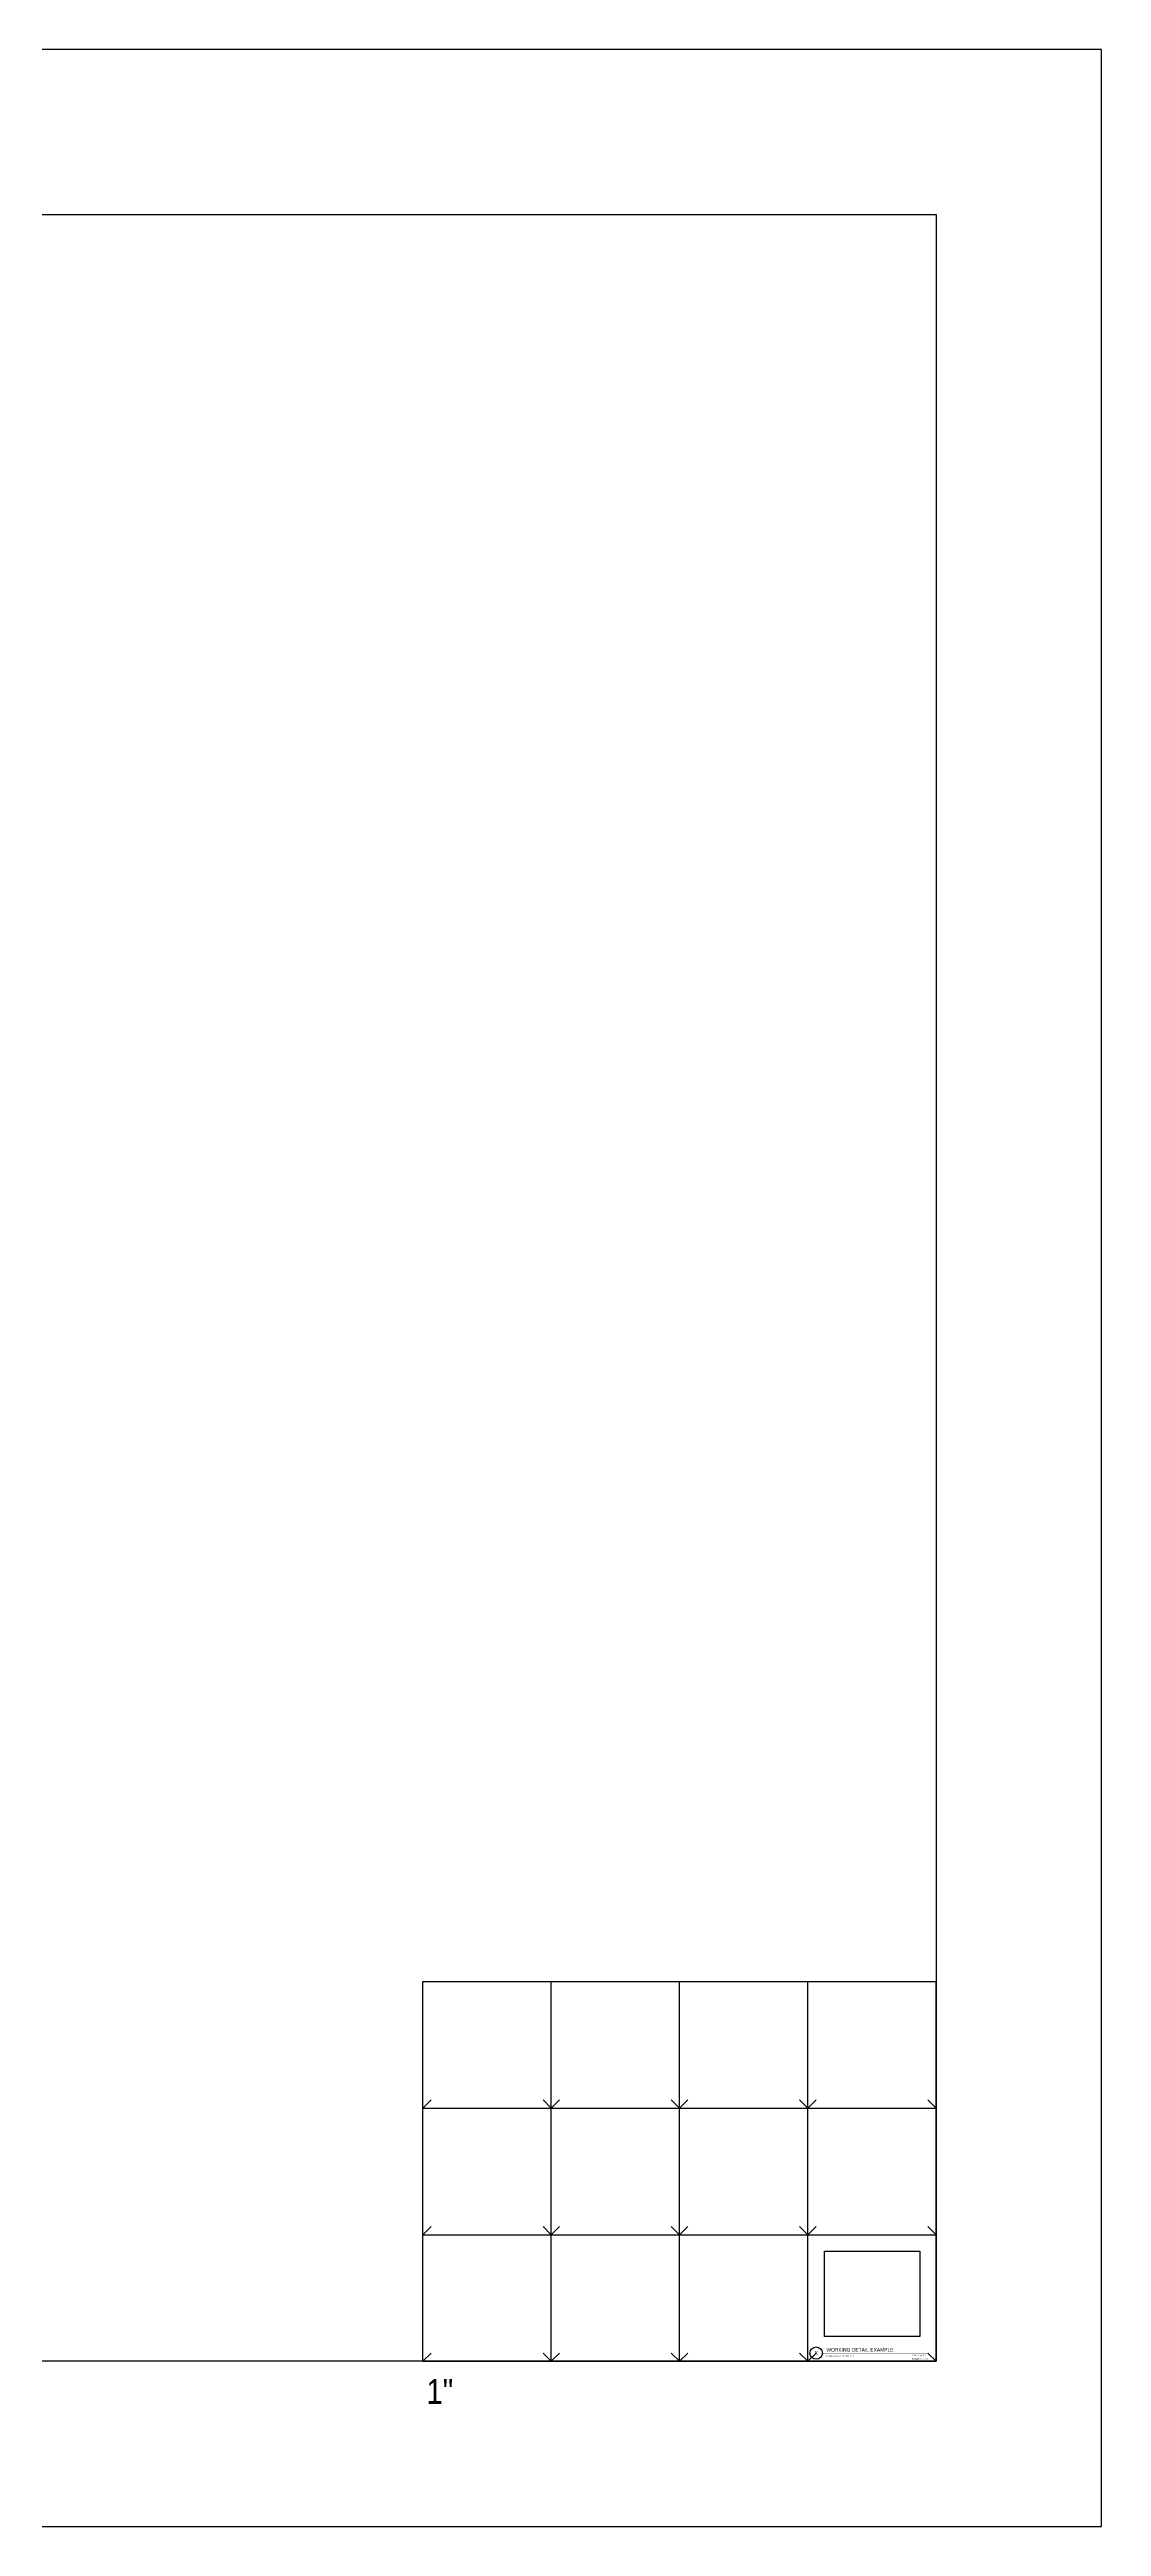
# Model space of a CAD drawing. Header units: inches. Extents: x -16404 to 14624, y -1591 to 16152.
# Drawn here: x -10492 to -9728, y 5040 to 6840 of the extents above; entities that cross this region are included whole.
import ezdxf
from ezdxf.enums import TextEntityAlignment as Align

# ---------------------------------------------------------------- set-up
doc = ezdxf.new("R2010")
doc.units = ezdxf.units.IN
doc.header["$LTSCALE"] = 24
doc.header["$MEASUREMENT"] = 0
doc.linetypes.add('DASHED2', pattern=[0.375, 0.25, -0.125])
doc.layers.get('0').update_dxf_attribs({"linetype": 'CONTINUOUS'})
doc.layers.add('DESIGNER COMMENTS', color=221, linetype='CONTINUOUS', plot=False)
doc.layers.add('S-ANNO-GRID-NONPLOT', color=251, linetype='CONTINUOUS', plot=False)
doc.layers.add('S-ANNO-NOTE', color=4, linetype='CONTINUOUS')
doc.styles.add('Arial', font='arial.ttf', dxfattribs={"width": 0.85})

# ---------------------------------------------------------------- blocks, each defined once
blk = doc.blocks.new('Se_24x36_DETAILS_GRID')
for p, q in [((0, 23), (7.77, 23)), ((0, 15.33), (0, 23)), ((7.77, 23), (15.53, 23)), ((7.77, 15.33), (7.77, 23)), ((15.53, 23), (23.3, 23)), ((15.53, 15.33), (15.53, 23)), ((23.3, 23), (31.07, 23)), ((23.3, 15.33), (23.3, 23)), ((31.07, 15.33), (31.07, 23)), ((0, 15.33), (0.5, 15.83)), ((0, 15.33), (7.77, 15.33)), ((0, 7.67), (0, 15.33)), ((7.77, 15.33), (8.27, 15.83)), ((7.77, 15.33), (15.53, 15.33)), ((7.77, 7.67), (7.77, 15.33)), ((15.53, 15.33), (16.03, 15.83)), ((15.53, 15.33), (23.3, 15.33)), ((15.53, 7.67), (15.53, 15.33)), ((23.3, 15.33), (23.8, 15.83)), ((23.3, 15.33), (31.07, 15.33)), ((23.3, 7.67), (23.3, 15.33)), ((31.07, 7.67), (31.07, 15.33)), ((0, 7.67), (0.5, 8.17)), ((0, 7.67), (7.77, 7.67)), ((0, 0), (0, 7.67)), ((7.77, 7.67), (8.27, 8.17)), ((7.77, 7.67), (15.53, 7.67)), ((7.77, 0), (7.77, 7.67)), ((15.53, 7.67), (16.03, 8.17)), ((15.53, 7.67), (23.3, 7.67)), ((15.53, 0), (15.53, 7.67)), ((23.3, 7.67), (23.8, 8.17)), ((23.3, 7.67), (31.07, 7.67)), ((23.3, 0), (23.3, 7.67)), ((31.07, 0), (31.07, 7.67)), ((0, 0), (0.5, 0.5)), ((0, 0), (7.77, 0)), ((7.77, 0), (8.27, 0.5)), ((7.77, 0), (15.53, 0)), ((15.53, 0), (16.03, 0.5)), ((15.53, 0), (23.3, 0)), ((23.3, 0), (23.8, 0.5)), ((23.3, 0), (31.07, 0))]:
    blk.add_line(p, q)
at = {"linetype": 'DASHED2', "ltscale": 0.5}
for p, q in [((7.77, 15.33), (7.27, 15.83)), ((15.53, 15.33), (15.03, 15.83)), ((23.3, 15.33), (22.8, 15.83)), ((31.07, 15.33), (30.57, 15.83)), ((7.77, 7.67), (7.27, 8.17)), ((15.53, 7.67), (15.03, 8.17)), ((23.3, 7.67), (22.8, 8.17)), ((31.07, 7.67), (30.57, 8.17)), ((7.77, 0), (7.27, 0.5)), ((15.53, 0), (15.03, 0.5)), ((23.3, 0), (22.8, 0.5)), ((31.07, 0), (30.57, 0.5))]:
    blk.add_line(p, q, dxfattribs=at)
blk = doc.blocks.new('*U312')
at = {"const_width": 0.188}
for points in [[(-4.5, 0, -1), (4.5, 0, 3.732051)], [(-4.5, 0, 1), (4.5, 0, -3.732051)]]:
    blk.add_lwpolyline(points, format="xyb", dxfattribs=at)
blk.add_lwpolyline([(4.5, 0), (81.2, 0)], dxfattribs=at)
blk.add_circle((0, 0), 4.5)
at = {"style": 'Arial', "width": 0.85}
blk.add_attdef('#', text='', height=3, dxfattribs=at).set_placement((0, 0), align=Align.MIDDLE_CENTER)
for tag, p in [('DWG_TITLE_1', (7.5, 6.2)), ('DWG_TITLE_2', (7.5, 2.4))]:
    blk.add_attdef(tag, text='', height=2.62, dxfattribs=at).set_placement(p, align=Align.MIDDLE_LEFT)
blk.add_attdef('SCALE', text='', height=1.12, dxfattribs=at).set_placement((80.1, -1.1), align=Align.TOP_RIGHT)

msp = doc.modelspace()

# ---------------------------------------------------------------- linework, layer by layer
at = {"layer": 'DESIGNER COMMENTS'}
for points in [[(-12583.31796, 6840), (-12583.31796, 5040), (-9728.3678, 5040), (-9728.3678, 6840)], [(-9929.5769, 5240), (-9860.3678, 5240), (-9860.3678, 5178), (-9929.5769, 5178)]]:
    msp.add_lwpolyline(points, close=True, dxfattribs=at)
at = {"layer": 'S-ANNO-GRID-NONPLOT'}
msp.add_lwpolyline([(-9848.3678, 5160), (-12463.31796, 5160), (-12463.31796, 6720), (-9848.3678, 6720)], close=True, dxfattribs=at)

# ---------------------------------------------------------------- block references
at = {"layer": 'S-ANNO-GRID-NONPLOT', "xscale": 12, "yscale": 12, "zscale": 12}
msp.add_blockref('Se_24x36_DETAILS_GRID', (-10221.20419, 5160), dxfattribs=at)
at = {"layer": 'S-ANNO-NOTE'}
msp.add_blockref('*U312', (-9935.5769, 5166), dxfattribs=at).add_auto_attribs({'#': 'X', 'DWG_TITLE_2': 'WORKING DETAIL EXAMPLE', 'SCALE': 'SCALE: N.T.S.'})

# ---------------------------------------------------------------- texts
at = {"layer": 'DESIGNER COMMENTS', "char_height": 1.125, "style": 'Arial'}
for s, insert, width, attachment_point in [('\\A1;IN PROGRESS BY: INITIALS', (-9928.03987, 5164.41174), 21.6485328, 1), ('\\A1;SCALE: 1{\\H1x;" = 1\'-0"}', (-9853.9294, 5162.375), 19.68745, 3)]:
    msp.add_mtext(s, dxfattribs=dict(at, insert=insert, width=width, attachment_point=attachment_point))
at = {"layer": 'S-ANNO-GRID-NONPLOT', "color": 191, "insert": (-10218.65604, 5147.1091), "char_height": 18, "width": 59.0975878, "attachment_point": 1, "style": 'Arial'}
msp.add_mtext('\\A1;1"', dxfattribs=at)

doc.saveas('drawing.dxf')
